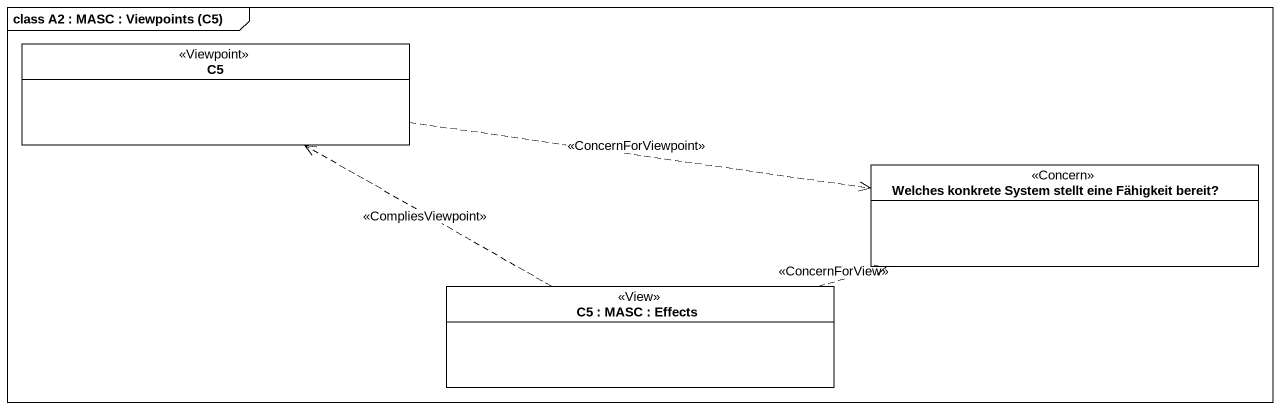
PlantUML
@startuml
mainframe class A2 : MASC : Viewpoints (C5)
hide circle
hide empty members
class C5 <<Viewpoint>>
class "Welches konkrete System stellt eine Fähigkeit bereit?" as Welches_konkrete_System <<Concern>>
class "C5 : MASC : Effects" as C5_MASC_Effects <<View>>
C5 .right.> Welches_konkrete_System : <<ConcernForViewpoint>>
C5_MASC_Effects .left.> C5 : <<CompliesViewpoint>>
C5_MASC_Effects .right.> Welches_konkrete_System : <<ConcernForView>>
@enduml
